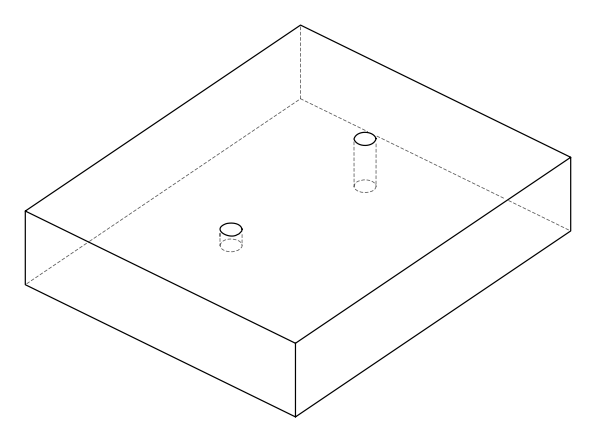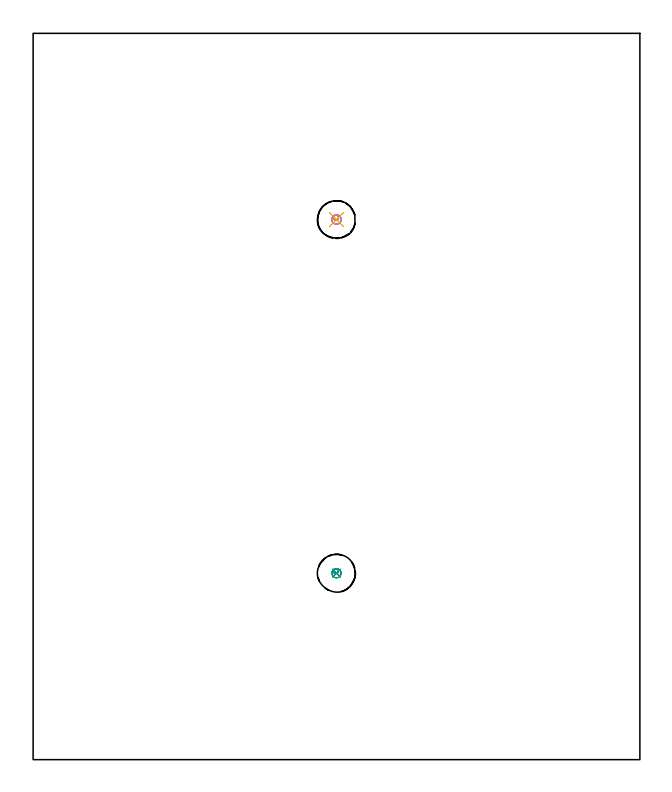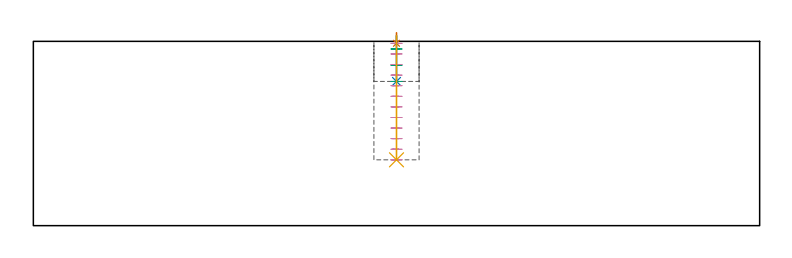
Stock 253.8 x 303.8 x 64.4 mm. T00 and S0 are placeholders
(PLAN: 5 operations, 3 tool changes, 1.4 min)
(1 SPOT_DRILL | STEP1POCKET | NXT0321_9005460120000 | 0.03 min | 3 mm3)
(2 DRILL_BLIND_HOLE_INTO_CENTER | STEP1POCKET | NXT0301_128 | 0.07 min | 1456 mm3)
(3 MILL_ROUGH_BLIND_HOLE_CONTOUR | STEP1POCKET | UGT0201_129 | Spiral | 0.23 min | 1286 mm3)
(4 MILL_BLIND_HOLE_FROM_SOLID_MATERIAL | STEP1POCKET_1 | UGT0201_129 | Spiral | 0.92 min | 8117 mm3)
(5 BORE_BLIND_HOLE | STEP1POCKET_1 | UGT0332_074 | 0.18 min | 4 mm3)
(TOOL NXT0321_9005460120000 | NC Spot Drill, 142deg, 12mm, Carbide, Uncoated | D12 PA142 FL30 Z2)
(TOOL NXT0301_128 | Carbide Drill 12mm [861.1-1200-036A1-GP GC34] | D12 PA150 FL37.4 Z2)
(TOOL UGT0201_129 | Carbide End Mill 11.9 | D11.9 FL15 Z4)
(TOOL UGT0332_074 | 15.8 mm Rough Boring Bar | D15.8)
(OP 1 SPOT_DRILL)
G17 G21 G94 G90
T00 M6
G54
G17 G0 G90 X126.9 Y78. S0 M3
G43 Z74.4 H0
G94 G81 G98 Z63.72 F250. R67.4
G80
M5
M2
(OP 2 DRILL_BLIND_HOLE_INTO_CENTER)
G17 G21 G94 G90
T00 M6
G54
G17 G0 G90 X126.9 Y78. S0 M3
G43 Z74.4 H1
G94 G81 G98 Z50.4 F250. R66.4
G80
M5
M2
(OP 3 MILL_ROUGH_BLIND_HOLE_CONTOUR)
G17 G21 G94 G90
T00 M6
G54
G17 G0 G90 X126.9 Y78. S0 M3
G43 Z74.4 H0
Z61.733
G94 G3 X127.632 Y79.218 R0.829 F250.
X125.985 Y79.722 R1.218
X125.178 Y77.085 R1.95
X125.985 Y79.722 R-1.95
X125.582 Y78.404 R0.975
X126.9 Y78. R0.975
G0 Z56.067
G3 X127.632 Y79.218 R0.829
X125.985 Y79.722 R1.218
X125.178 Y77.085 R1.95
X125.985 Y79.722 R-1.95
X125.582 Y78.404 R0.975
X126.9 Y78. R0.975
G0 Z50.4
G3 X127.632 Y79.218 R0.829
X125.985 Y79.722 R1.218
X125.178 Y77.085 R1.95
X125.985 Y79.722 R-1.95
X125.582 Y78.404 R0.975
X126.9 Y78. R0.975
G0 Z74.4
M5
M2
(OP 4 MILL_BLIND_HOLE_FROM_SOLID_MATERIAL)
G17 G21 G94 G90
T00 M6
G54
G17 G0 G90 X126.9 Y225.9 S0 M3
G43 Z74.4 H0
Z63.7
G94 G3 X127.632 Y227.118 R0.829 F250.
X125.985 Y227.622 R1.218
X125.178 Y224.985 R1.95
X125.985 Y227.622 R-1.95
X125.582 Y226.304 R0.975
X126.9 Y225.9 R0.975
G0 Z60.
G3 X127.632 Y227.118 R0.829
X125.985 Y227.622 R1.218
X125.178 Y224.985 R1.95
X125.985 Y227.622 R-1.95
X125.582 Y226.304 R0.975
X126.9 Y225.9 R0.975
G0 Z56.3
G3 X127.632 Y227.118 R0.829
X125.985 Y227.622 R1.218
X125.178 Y224.985 R1.95
X125.985 Y227.622 R-1.95
X125.582 Y226.304 R0.975
X126.9 Y225.9 R0.975
G0 Z52.6
G3 X127.632 Y227.118 R0.829
X125.985 Y227.622 R1.218
X125.178 Y224.985 R1.95
X125.985 Y227.622 R-1.95
X125.582 Y226.304 R0.975
X126.9 Y225.9 R0.975
G0 Z48.9
G3 X127.632 Y227.118 R0.829
X125.985 Y227.622 R1.218
X125.178 Y224.985 R1.95
X125.985 Y227.622 R-1.95
X125.582 Y226.304 R0.975
X126.9 Y225.9 R0.975
G0 Z45.2
G3 X127.632 Y227.118 R0.829
X125.985 Y227.622 R1.218
X125.178 Y224.985 R1.95
X125.985 Y227.622 R-1.95
X125.582 Y226.304 R0.975
X126.9 Y225.9 R0.975
G0 Z41.5
G3 X127.632 Y227.118 R0.829
X125.985 Y227.622 R1.218
X125.178 Y224.985 R1.95
X125.985 Y227.622 R-1.95
X125.582 Y226.304 R0.975
X126.9 Y225.9 R0.975
G0 Z37.8
G3 X127.632 Y227.118 R0.829
X125.985 Y227.622 R1.218
X125.178 Y224.985 R1.95
X125.985 Y227.622 R-1.95
X125.582 Y226.304 R0.975
X126.9 Y225.9 R0.975
G0 Z34.1
G3 X127.632 Y227.118 R0.829
X125.985 Y227.622 R1.218
X125.178 Y224.985 R1.95
X125.985 Y227.622 R-1.95
X125.582 Y226.304 R0.975
X126.9 Y225.9 R0.975
G0 Z30.4
G3 X127.632 Y227.118 R0.829
X125.985 Y227.622 R1.218
X125.178 Y224.985 R1.95
X125.985 Y227.622 R-1.95
X125.582 Y226.304 R0.975
X126.9 Y225.9 R0.975
G0 Z26.7
G3 X127.632 Y227.118 R0.829
X125.985 Y227.622 R1.218
X125.178 Y224.985 R1.95
X125.985 Y227.622 R-1.95
X125.582 Y226.304 R0.975
X126.9 Y225.9 R0.975
G0 Z23.
G3 X127.632 Y227.118 R0.829
X125.985 Y227.622 R1.218
X125.178 Y224.985 R1.95
X125.985 Y227.622 R-1.95
X125.582 Y226.304 R0.975
X126.9 Y225.9 R0.975
G0 Z74.4
M5
M2
(OP 5 BORE_BLIND_HOLE)
G17 G21 G94 G90
T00 M6
G54
G17 G0 G90 X126.9 Y225.9 S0 M3
G43 Z74.4 H0
G94 G85 G98 Z23. F250. R66.4
G80
M5
M2
